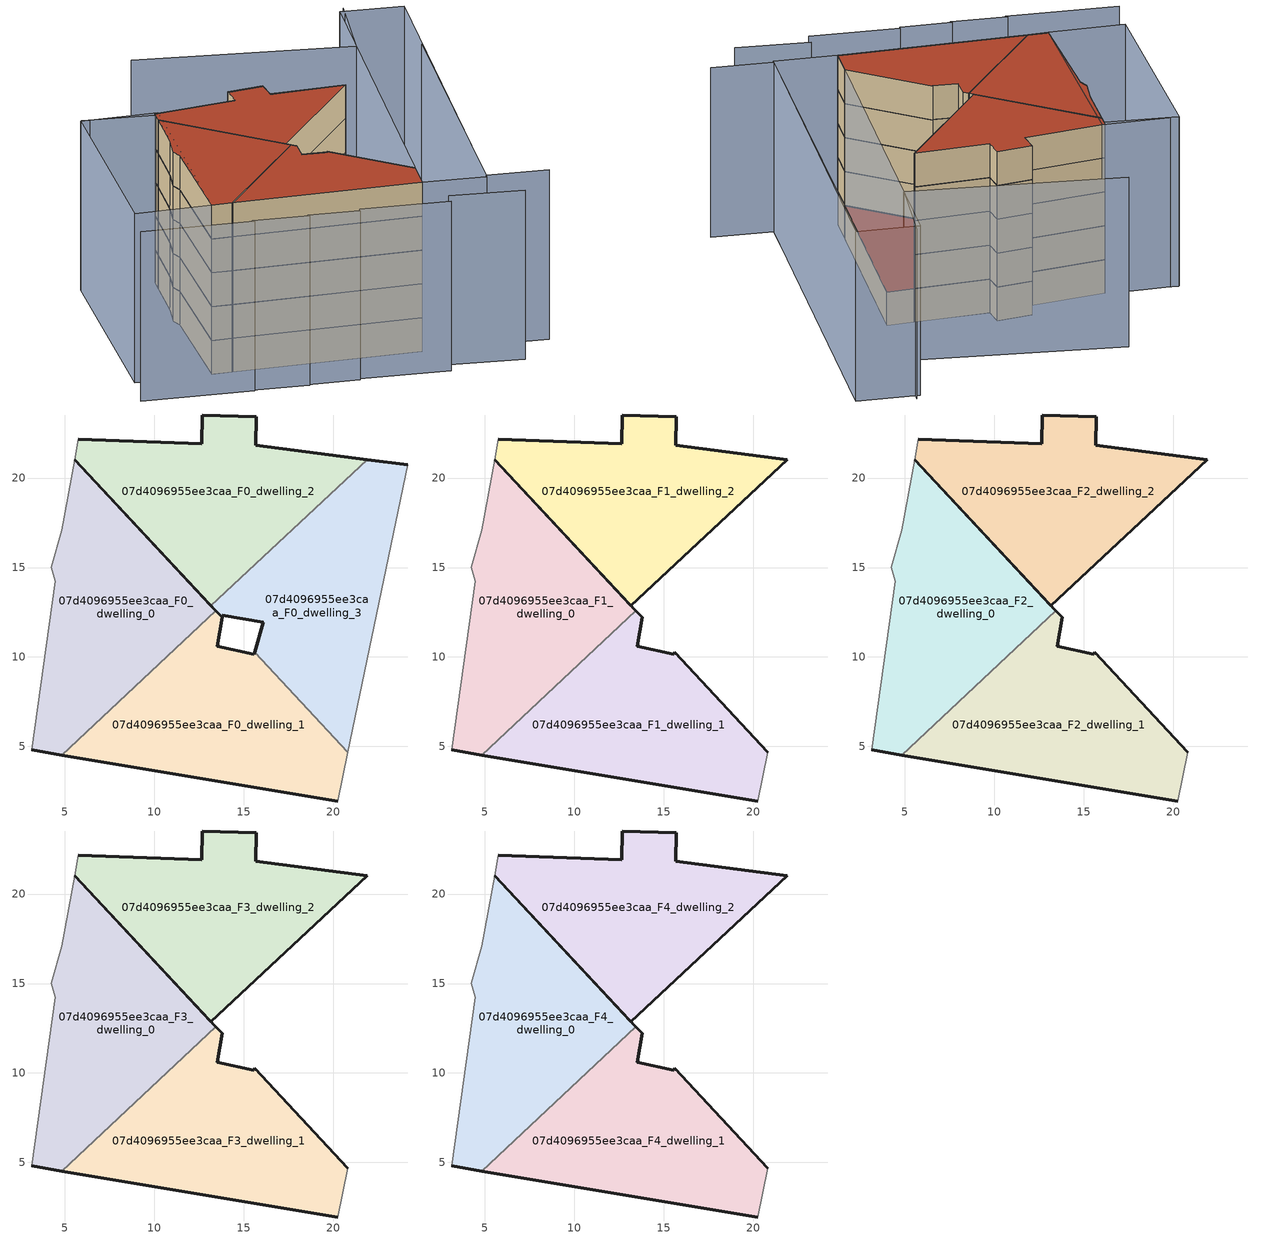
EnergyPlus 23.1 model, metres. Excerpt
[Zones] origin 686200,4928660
07d4096955ee3caa_F0_dwelling_0
 floor ground (EU_floor_Construction): 13.44,12.57 5.54,21.03 4.83,17.08 4.24,15.02 4.45,14.23 3.14,4.8 4.82,4.52 z0
 wall outside (EU_wall_Construction): 4.82,4.52 3.14,4.8 / 5.54,21.03 13.44,12.57 z0:3
 wall to 07d4096955ee3caa_F0_dwelling_1 (EU_wall_Construction): 13.44,12.57 4.82,4.52 z0:3
 wall adiabatic (EU_wall_Construction): 3.14,4.8 4.45,14.23 4.24,15.02 4.83,17.08 5.54,21.03 z0:3
07d4096955ee3caa_F0_dwelling_1
 floor ground (EU_floor_Construction): 20.25,1.95 20.81,4.67 15.59,10.26 15.56,10.15 13.5,10.6 13.78,12.21 13.44,12.57 4.82,4.52 z0
 wall outside (EU_wall_Construction): 20.25,1.95 4.82,4.52 / 13.44,12.57 13.78,12.21 13.5,10.6 15.56,10.15 15.59,10.26 z0:3
 wall to 07d4096955ee3caa_F0_dwelling_3 (EU_wall_Construction): 15.59,10.26 20.81,4.67 z0:3
 wall adiabatic (EU_wall_Construction): 20.81,4.67 20.25,1.95 z0:3
07d4096955ee3caa_F0_dwelling_2
 floor ground (EU_floor_Construction): 21.88,21.02 15.65,21.82 15.7,23.42 12.68,23.52 12.63,21.91 5.75,22.17 5.54,21.03 13.16,12.87 z0
 wall outside (EU_wall_Construction): 13.16,12.87 5.54,21.03 / 5.75,22.17 12.63,21.91 12.68,23.52 15.7,23.42 15.65,21.82 21.88,21.02 z0:3
 wall to 07d4096955ee3caa_F0_dwelling_3 (EU_wall_Construction): 21.88,21.02 13.16,12.87 z0:3
 wall adiabatic (EU_wall_Construction): 5.54,21.03 5.75,22.17 z0:3
07d4096955ee3caa_F0_dwelling_3
 floor ground (EU_floor_Construction): 20.81,4.67 24.16,20.73 21.88,21.02 13.16,12.87 13.78,12.21 13.8,12.34 16.09,11.95 15.59,10.26 z0
 wall outside (EU_wall_Construction): 15.59,10.26 16.09,11.95 13.8,12.34 13.78,12.21 13.16,12.87 / 21.88,21.02 24.16,20.73 z0:3
 wall adiabatic (EU_wall_Construction): 24.16,20.73 20.81,4.67 z0:3
 roof outside (EU_roof_Construction): 24.16,20.73 20.81,4.67 15.59,10.26 16.09,11.95 13.8,12.34 13.78,12.21 13.16,12.87 21.88,21.02 z3
07d4096955ee3caa_F1_dwelling_0
 floor to 07d4096955ee3caa_F0_dwelling_0 (EU_floor_Construction): 13.44,12.57 5.54,21.03 4.83,17.08 4.24,15.02 4.45,14.23 3.14,4.8 4.82,4.52 z3
 wall outside (EU_wall_Construction): 4.82,4.52 3.14,4.8 / 5.54,21.03 13.44,12.57 z3:6
 wall to 07d4096955ee3caa_F1_dwelling_1 (EU_wall_Construction): 13.44,12.57 4.82,4.52 z3:6
 wall adiabatic (EU_wall_Construction): 3.14,4.8 4.45,14.23 4.24,15.02 4.83,17.08 5.54,21.03 z3:6
07d4096955ee3caa_F1_dwelling_1
 floor to 07d4096955ee3caa_F0_dwelling_1 (EU_floor_Construction): 20.25,1.95 20.81,4.67 15.59,10.26 15.56,10.15 13.5,10.6 13.78,12.21 13.44,12.57 4.82,4.52 z3
 wall outside (EU_wall_Construction): 20.25,1.95 4.82,4.52 / 13.44,12.57 13.78,12.21 13.5,10.6 15.56,10.15 15.59,10.26 20.81,4.67 z3:6
 wall adiabatic (EU_wall_Construction): 20.81,4.67 20.25,1.95 z3:6
07d4096955ee3caa_F1_dwelling_2
 floor to 07d4096955ee3caa_F0_dwelling_2 (EU_floor_Construction): 21.88,21.02 15.65,21.82 15.7,23.42 12.68,23.52 12.63,21.91 5.75,22.17 5.54,21.03 13.16,12.87 z3
 wall outside (EU_wall_Construction): 5.75,22.17 12.63,21.91 12.68,23.52 15.7,23.42 15.65,21.82 21.88,21.02 13.16,12.87 5.54,21.03 z3:6
 wall adiabatic (EU_wall_Construction): 5.54,21.03 5.75,22.17 z3:6
07d4096955ee3caa_F2_dwelling_0
 floor to 07d4096955ee3caa_F1_dwelling_0 (EU_floor_Construction): 13.44,12.57 5.54,21.03 4.83,17.08 4.24,15.02 4.45,14.23 3.14,4.8 4.82,4.52 z6
 wall outside (EU_wall_Construction): 4.82,4.52 3.14,4.8 / 5.54,21.03 13.44,12.57 z6:9
 wall to 07d4096955ee3caa_F2_dwelling_1 (EU_wall_Construction): 13.44,12.57 4.82,4.52 z6:9
 wall adiabatic (EU_wall_Construction): 3.14,4.8 4.45,14.23 4.24,15.02 4.83,17.08 5.54,21.03 z6:9
07d4096955ee3caa_F2_dwelling_1
 floor to 07d4096955ee3caa_F1_dwelling_1 (EU_floor_Construction): 20.25,1.95 20.81,4.67 15.59,10.26 15.56,10.15 13.5,10.6 13.78,12.21 13.44,12.57 4.82,4.52 z6
 wall outside (EU_wall_Construction): 20.25,1.95 4.82,4.52 / 13.44,12.57 13.78,12.21 13.5,10.6 15.56,10.15 15.59,10.26 20.81,4.67 z6:9
 wall adiabatic (EU_wall_Construction): 20.81,4.67 20.25,1.95 z6:9
07d4096955ee3caa_F2_dwelling_2
 floor to 07d4096955ee3caa_F1_dwelling_2 (EU_floor_Construction): 21.88,21.02 15.65,21.82 15.7,23.42 12.68,23.52 12.63,21.91 5.75,22.17 5.54,21.03 13.16,12.87 z6
 wall outside (EU_wall_Construction): 5.75,22.17 12.63,21.91 12.68,23.52 15.7,23.42 15.65,21.82 21.88,21.02 13.16,12.87 5.54,21.03 z6:9
 wall adiabatic (EU_wall_Construction): 5.54,21.03 5.75,22.17 z6:9
07d4096955ee3caa_F3_dwelling_0
 floor to 07d4096955ee3caa_F2_dwelling_0 (EU_floor_Construction): 13.44,12.57 5.54,21.03 4.83,17.08 4.24,15.02 4.45,14.23 3.14,4.8 4.82,4.52 z9
 wall outside (EU_wall_Construction): 4.82,4.52 3.14,4.8 / 5.54,21.03 13.44,12.57 z9:12
 wall to 07d4096955ee3caa_F3_dwelling_1 (EU_wall_Construction): 13.44,12.57 4.82,4.52 z9:12
 wall adiabatic (EU_wall_Construction): 3.14,4.8 4.45,14.23 4.24,15.02 4.83,17.08 5.54,21.03 z9:12
07d4096955ee3caa_F3_dwelling_1
 floor to 07d4096955ee3caa_F2_dwelling_1 (EU_floor_Construction): 20.25,1.95 20.81,4.67 15.59,10.26 15.56,10.15 13.5,10.6 13.78,12.21 13.44,12.57 4.82,4.52 z9
 wall outside (EU_wall_Construction): 20.25,1.95 4.82,4.52 / 13.44,12.57 13.78,12.21 13.5,10.6 15.56,10.15 15.59,10.26 20.81,4.67 z9:12
 wall adiabatic (EU_wall_Construction): 20.81,4.67 20.25,1.95 z9:12
07d4096955ee3caa_F3_dwelling_2
 floor to 07d4096955ee3caa_F2_dwelling_2 (EU_floor_Construction): 21.88,21.02 15.65,21.82 15.7,23.42 12.68,23.52 12.63,21.91 5.75,22.17 5.54,21.03 13.16,12.87 z9
 wall outside (EU_wall_Construction): 5.75,22.17 12.63,21.91 12.68,23.52 15.7,23.42 15.65,21.82 21.88,21.02 13.16,12.87 5.54,21.03 z9:12
 wall adiabatic (EU_wall_Construction): 5.54,21.03 5.75,22.17 z9:12
07d4096955ee3caa_F4_dwelling_0
 floor to 07d4096955ee3caa_F3_dwelling_0 (EU_floor_Construction): 13.44,12.57 5.54,21.03 4.83,17.08 4.24,15.02 4.45,14.23 3.14,4.8 4.82,4.52 z12
 wall outside (EU_wall_Construction): 4.82,4.52 3.14,4.8 / 5.54,21.03 13.44,12.57 z12:15
 wall to 07d4096955ee3caa_F4_dwelling_1 (EU_wall_Construction): 13.44,12.57 4.82,4.52 z12:15
 wall adiabatic (EU_wall_Construction): 3.14,4.8 4.45,14.23 4.24,15.02 4.83,17.08 5.54,21.03 z12:15
 roof outside (EU_roof_Construction): 5.54,21.03 13.44,12.57 4.82,4.52 3.14,4.8 4.45,14.23 4.24,15.02 4.83,17.08 z15
07d4096955ee3caa_F4_dwelling_1
 floor to 07d4096955ee3caa_F3_dwelling_1 (EU_floor_Construction): 20.25,1.95 20.81,4.67 15.59,10.26 15.56,10.15 13.5,10.6 13.78,12.21 13.44,12.57 4.82,4.52 z12
 wall outside (EU_wall_Construction): 20.25,1.95 4.82,4.52 / 13.44,12.57 13.78,12.21 13.5,10.6 15.56,10.15 15.59,10.26 20.81,4.67 z12:15
 wall adiabatic (EU_wall_Construction): 20.81,4.67 20.25,1.95 z12:15
 roof outside (EU_roof_Construction): 15.59,10.26 20.81,4.67 20.25,1.95 4.82,4.52 13.44,12.57 13.78,12.21 13.5,10.6 15.56,10.15 z15
07d4096955ee3caa_F4_dwelling_2
 floor to 07d4096955ee3caa_F3_dwelling_2 (EU_floor_Construction): 21.88,21.02 15.65,21.82 15.7,23.42 12.68,23.52 12.63,21.91 5.75,22.17 5.54,21.03 13.16,12.87 z12
 wall outside (EU_wall_Construction): 5.75,22.17 12.63,21.91 12.68,23.52 15.7,23.42 15.65,21.82 21.88,21.02 13.16,12.87 5.54,21.03 z12:15
 wall adiabatic (EU_wall_Construction): 5.54,21.03 5.75,22.17 z12:15
 roof outside (EU_roof_Construction): 21.88,21.02 13.16,12.87 5.54,21.03 5.75,22.17 12.63,21.91 12.68,23.52 15.7,23.42 15.65,21.82 z15
shading: 4.93,0.86 9.52,-0.13 / 21.22,-1.15 27.23,-2.65 / 13.68,-0.61 20.96,-2.19 / 9.41,0.05 13.63,-0.87 / -4.04,2.58 5.08,0.67 / 30.49,0.06 25.45,1.09 / 25.45,1.09 30.42,25.41 / 5.68,21.88 -0.17,23.32 / 27.36,34.04 25.51,27.21 / 25.51,27.21 7.97,31.96 / 3.14,4.8 -3.13,5.84 / -3.13,5.84 -0.24,23.28 / -0.24,23.28 6.03,22.24 / 6.03,22.24 3.14,4.8 / 20.25,1.95 26.83,33.56 / 26.83,33.56 31.98,32.49 / 31.98,32.49 25.4,0.88 / 25.4,0.88 20.25,1.95 z0:15
[Building]
EU S2 Campaign: North Axis=0; Terrain=City; Solar Distribution=FullExterior
[Site:Location]
Bologna: Latitude=44.5; Longitude=11.25; Time Zone=1; Elevation=37
[SizingPeriod:WeatherFileDays]
AnnualSizingPeriod: Begin Month=1; Begin Day of Month=1; End Month=12; End Day of Month=31; Day of Week for Start Day=Monday; Use Weather File Daylight Saving Period=No; Use Weather File Rain and Snow Indicators=No
[MATERIAL]
EU_InternalMass_Material: Roughness=MediumRough; Thickness=0.1; Conductivity=1; Density=1800; Specific Heat=900; Thermal Absorptance=0.9; Solar Absorptance=0.7; Visible Absorptance=0.7
[MATERIAL:NOMASS] Roughness=MediumRough; Thermal Absorptance=0.9; Solar Absorptance=0.7; Visible Absorptance=0.7
Name | Thermal Resistance
EU_wall_NoMass | 0.905828
EU_roof_NoMass | 0.37593
EU_floor_NoMass | 0.67114
[CONSTRUCTION]
EU_wall_Construction: EU_wall_NoMass
EU_roof_Construction: EU_roof_NoMass
EU_floor_Construction: EU_floor_NoMass
EU_InternalMass_Construction: EU_InternalMass_Material
[ZONE] Type=1; Multiplier=1; Ceiling Height=autocalculate; Floor Area=autocalculate; Part of Total Floor Area=Yes
Name | Volume
07d4096955ee3caa_F0_dwelling_0; 07d4096955ee3caa_F1_dwelling_0; 07d4096955ee3caa_F2_dwelling_0; 07d4096955ee3caa_F3_dwelling_0; 07d4096955ee3caa_F4_dwelling_0 | 250.761
07d4096955ee3caa_F0_dwelling_1; 07d4096955ee3caa_F1_dwelling_1; 07d4096955ee3caa_F2_dwelling_1; 07d4096955ee3caa_F3_dwelling_1; 07d4096955ee3caa_F4_dwelling_1 | 250.766
07d4096955ee3caa_F0_dwelling_2; 07d4096955ee3caa_F1_dwelling_2; 07d4096955ee3caa_F2_dwelling_2; 07d4096955ee3caa_F3_dwelling_2; 07d4096955ee3caa_F4_dwelling_2 | 250.777
07d4096955ee3caa_F0_dwelling_3 | 250.764
[INTERNALMASS] Construction=EU_InternalMass_Construction
Name | Zone or ZoneList | Surface Area
07d4096955ee3caa_F0_dwelling_0_EU_InternalMass | 07d4096955ee3caa_F0_dwelling_0 | 83.5871
07d4096955ee3caa_F0_dwelling_1_EU_InternalMass | 07d4096955ee3caa_F0_dwelling_1 | 83.5888
07d4096955ee3caa_F0_dwelling_2_EU_InternalMass | 07d4096955ee3caa_F0_dwelling_2 | 83.5924
07d4096955ee3caa_F0_dwelling_3_EU_InternalMass | 07d4096955ee3caa_F0_dwelling_3 | 83.5875
07d4096955ee3caa_F1_dwelling_0_EU_InternalMass | 07d4096955ee3caa_F1_dwelling_0 | 111.691
07d4096955ee3caa_F1_dwelling_1_EU_InternalMass | 07d4096955ee3caa_F1_dwelling_1 | 111.216
07d4096955ee3caa_F1_dwelling_2_EU_InternalMass | 07d4096955ee3caa_F1_dwelling_2 | 111.449
07d4096955ee3caa_F2_dwelling_0_EU_InternalMass | 07d4096955ee3caa_F2_dwelling_0 | 111.691
07d4096955ee3caa_F2_dwelling_1_EU_InternalMass | 07d4096955ee3caa_F2_dwelling_1 | 111.216
07d4096955ee3caa_F2_dwelling_2_EU_InternalMass | 07d4096955ee3caa_F2_dwelling_2 | 111.449
07d4096955ee3caa_F3_dwelling_0_EU_InternalMass | 07d4096955ee3caa_F3_dwelling_0 | 111.691
07d4096955ee3caa_F3_dwelling_1_EU_InternalMass | 07d4096955ee3caa_F3_dwelling_1 | 111.216
07d4096955ee3caa_F3_dwelling_2_EU_InternalMass | 07d4096955ee3caa_F3_dwelling_2 | 111.449
07d4096955ee3caa_F4_dwelling_0_EU_InternalMass | 07d4096955ee3caa_F4_dwelling_0 | 111.691
07d4096955ee3caa_F4_dwelling_1_EU_InternalMass | 07d4096955ee3caa_F4_dwelling_1 | 111.216
07d4096955ee3caa_F4_dwelling_2_EU_InternalMass | 07d4096955ee3caa_F4_dwelling_2 | 111.449
[OTHEREQUIPMENT] Fuel Type=Electricity; Design Level Calculation Method=Watts/Area; Power per Zone Floor Area=1; Fraction Latent=0; Fraction Radiant=0; Fraction Lost=0; Carbon Dioxide Generation Rate=0; EndUse Subcategory=EU_Step8_InternalGains
Name | Zone or ZoneList or Space or SpaceList | Schedule
EU_Step8_InternalGain_07d4096955ee3caa_F0_dwelling_0_f000 | 07d4096955ee3caa_F0_dwelling_0 | EU_Step8_GainSchedule_07d4096955ee3caa_F0_dwelling_0_f000
EU_Step8_InternalGain_07d4096955ee3caa_F0_dwelling_1_f000 | 07d4096955ee3caa_F0_dwelling_1 | EU_Step8_GainSchedule_07d4096955ee3caa_F0_dwelling_1_f000
EU_Step8_InternalGain_07d4096955ee3caa_F0_dwelling_2_f000 | 07d4096955ee3caa_F0_dwelling_2 | EU_Step8_GainSchedule_07d4096955ee3caa_F0_dwelling_2_f000
EU_Step8_InternalGain_07d4096955ee3caa_F0_dwelling_3_f000 | 07d4096955ee3caa_F0_dwelling_3 | EU_Step8_GainSchedule_07d4096955ee3caa_F0_dwelling_3_f000
EU_Step8_InternalGain_07d4096955ee3caa_F1_dwelling_0_f000 | 07d4096955ee3caa_F1_dwelling_0 | EU_Step8_GainSchedule_07d4096955ee3caa_F1_dwelling_0_f000
EU_Step8_InternalGain_07d4096955ee3caa_F1_dwelling_1_f000 | 07d4096955ee3caa_F1_dwelling_1 | EU_Step8_GainSchedule_07d4096955ee3caa_F1_dwelling_1_f000
EU_Step8_InternalGain_07d4096955ee3caa_F1_dwelling_2_f000 | 07d4096955ee3caa_F1_dwelling_2 | EU_Step8_GainSchedule_07d4096955ee3caa_F1_dwelling_2_f000
EU_Step8_InternalGain_07d4096955ee3caa_F2_dwelling_0_f000 | 07d4096955ee3caa_F2_dwelling_0 | EU_Step8_GainSchedule_07d4096955ee3caa_F2_dwelling_0_f000
EU_Step8_InternalGain_07d4096955ee3caa_F2_dwelling_1_f000 | 07d4096955ee3caa_F2_dwelling_1 | EU_Step8_GainSchedule_07d4096955ee3caa_F2_dwelling_1_f000
EU_Step8_InternalGain_07d4096955ee3caa_F2_dwelling_2_f000 | 07d4096955ee3caa_F2_dwelling_2 | EU_Step8_GainSchedule_07d4096955ee3caa_F2_dwelling_2_f000
EU_Step8_InternalGain_07d4096955ee3caa_F3_dwelling_0_f000 | 07d4096955ee3caa_F3_dwelling_0 | EU_Step8_GainSchedule_07d4096955ee3caa_F3_dwelling_0_f000
EU_Step8_InternalGain_07d4096955ee3caa_F3_dwelling_1_f000 | 07d4096955ee3caa_F3_dwelling_1 | EU_Step8_GainSchedule_07d4096955ee3caa_F3_dwelling_1_f000
EU_Step8_InternalGain_07d4096955ee3caa_F3_dwelling_2_f000 | 07d4096955ee3caa_F3_dwelling_2 | EU_Step8_GainSchedule_07d4096955ee3caa_F3_dwelling_2_f000
EU_Step8_InternalGain_07d4096955ee3caa_F4_dwelling_0_f000 | 07d4096955ee3caa_F4_dwelling_0 | EU_Step8_GainSchedule_07d4096955ee3caa_F4_dwelling_0_f000
EU_Step8_InternalGain_07d4096955ee3caa_F4_dwelling_1_f000 | 07d4096955ee3caa_F4_dwelling_1 | EU_Step8_GainSchedule_07d4096955ee3caa_F4_dwelling_1_f000
EU_Step8_InternalGain_07d4096955ee3caa_F4_dwelling_2_f000 | 07d4096955ee3caa_F4_dwelling_2 | EU_Step8_GainSchedule_07d4096955ee3caa_F4_dwelling_2_f000
[ZONEVENTILATION:DESIGNFLOWRATE] Schedule=EU_AlwaysOn; Design Flow Rate Calculation Method=AirChanges/Hour; Air Changes per Hour=0.73129; Ventilation Type=Natural; Fan Pressure Rise=0; Fan Total Efficiency=1; Constant Term Coefficient=1; Temperature Term Coefficient=0; Velocity Term Coefficient=0; Velocity Squared Term Coefficient=0; Minimum Indoor Temperature=-100; Maximum Indoor Temperature=100; Delta Temperature=-100; Minimum Outdoor Temperature=-100; Maximum Outdoor Temperature=100; Maximum Wind Speed=40
Name | Zone or ZoneList or Space or SpaceList
EU_ConstantAir_07d4096955ee3caa_F0_dwelling_0 | 07d4096955ee3caa_F0_dwelling_0
EU_ConstantAir_07d4096955ee3caa_F0_dwelling_1 | 07d4096955ee3caa_F0_dwelling_1
EU_ConstantAir_07d4096955ee3caa_F0_dwelling_2 | 07d4096955ee3caa_F0_dwelling_2
EU_ConstantAir_07d4096955ee3caa_F0_dwelling_3 | 07d4096955ee3caa_F0_dwelling_3
EU_ConstantAir_07d4096955ee3caa_F1_dwelling_0 | 07d4096955ee3caa_F1_dwelling_0
EU_ConstantAir_07d4096955ee3caa_F1_dwelling_1 | 07d4096955ee3caa_F1_dwelling_1
EU_ConstantAir_07d4096955ee3caa_F1_dwelling_2 | 07d4096955ee3caa_F1_dwelling_2
EU_ConstantAir_07d4096955ee3caa_F2_dwelling_0 | 07d4096955ee3caa_F2_dwelling_0
EU_ConstantAir_07d4096955ee3caa_F2_dwelling_1 | 07d4096955ee3caa_F2_dwelling_1
EU_ConstantAir_07d4096955ee3caa_F2_dwelling_2 | 07d4096955ee3caa_F2_dwelling_2
EU_ConstantAir_07d4096955ee3caa_F3_dwelling_0 | 07d4096955ee3caa_F3_dwelling_0
EU_ConstantAir_07d4096955ee3caa_F3_dwelling_1 | 07d4096955ee3caa_F3_dwelling_1
EU_ConstantAir_07d4096955ee3caa_F3_dwelling_2 | 07d4096955ee3caa_F3_dwelling_2
EU_ConstantAir_07d4096955ee3caa_F4_dwelling_0 | 07d4096955ee3caa_F4_dwelling_0
EU_ConstantAir_07d4096955ee3caa_F4_dwelling_1 | 07d4096955ee3caa_F4_dwelling_1
EU_ConstantAir_07d4096955ee3caa_F4_dwelling_2 | 07d4096955ee3caa_F4_dwelling_2
[HVACTEMPLATE:THERMOSTAT] Constant Heating Setpoint=20; Constant Cooling Setpoint=50
EU_HeatOnly_07d4096955ee3caa_F0_dwelling_0; EU_HeatOnly_07d4096955ee3caa_F0_dwelling_1; EU_HeatOnly_07d4096955ee3caa_F0_dwelling_2; EU_HeatOnly_07d4096955ee3caa_F0_dwelling_3; EU_HeatOnly_07d4096955ee3caa_F1_dwelling_0; EU_HeatOnly_07d4096955ee3caa_F1_dwelling_1; EU_HeatOnly_07d4096955ee3caa_F1_dwelling_2; EU_HeatOnly_07d4096955ee3caa_F2_dwelling_0; EU_HeatOnly_07d4096955ee3caa_F2_dwelling_1; EU_HeatOnly_07d4096955ee3caa_F2_dwelling_2; EU_HeatOnly_07d4096955ee3caa_F3_dwelling_0; EU_HeatOnly_07d4096955ee3caa_F3_dwelling_1; EU_HeatOnly_07d4096955ee3caa_F3_dwelling_2; EU_HeatOnly_07d4096955ee3caa_F4_dwelling_0; EU_HeatOnly_07d4096955ee3caa_F4_dwelling_1; EU_HeatOnly_07d4096955ee3caa_F4_dwelling_2
[HVACTEMPLATE:ZONE:IDEALLOADSAIRSYSTEM] System Availability Schedule=EU_AlwaysOn; Maximum Heating Supply Air Temperature=50; Minimum Cooling Supply Air Temperature=13; Maximum Heating Supply Air Humidity Ratio=0.0156; Minimum Cooling Supply Air Humidity Ratio=0.0077; Heating Limit=NoLimit; Cooling Limit=NoLimit; Heating Availability Schedule=EU_AlwaysOn; Cooling Availability Schedule=EU_CoolingOff; Dehumidification Control Type=ConstantSensibleHeatRatio; Cooling Sensible Heat Ratio=0.7; Dehumidification Setpoint=60; Humidification Control Type=None; Humidification Setpoint=30; Outdoor Air Method=None; Outdoor Air Flow Rate per Person=0.00944; Outdoor Air Flow Rate per Zone Floor Area=0; Outdoor Air Flow Rate per Zone=0; Demand Controlled Ventilation Type=None; Outdoor Air Economizer Type=NoEconomizer; Heat Recovery Type=None; Sensible Heat Recovery Effectiveness=0.7; Latent Heat Recovery Effectiveness=0.65
Name | Template Thermostat
07d4096955ee3caa_F0_dwelling_0 | EU_HeatOnly_07d4096955ee3caa_F0_dwelling_0
07d4096955ee3caa_F0_dwelling_1 | EU_HeatOnly_07d4096955ee3caa_F0_dwelling_1
07d4096955ee3caa_F0_dwelling_2 | EU_HeatOnly_07d4096955ee3caa_F0_dwelling_2
07d4096955ee3caa_F0_dwelling_3 | EU_HeatOnly_07d4096955ee3caa_F0_dwelling_3
07d4096955ee3caa_F1_dwelling_0 | EU_HeatOnly_07d4096955ee3caa_F1_dwelling_0
07d4096955ee3caa_F1_dwelling_1 | EU_HeatOnly_07d4096955ee3caa_F1_dwelling_1
07d4096955ee3caa_F1_dwelling_2 | EU_HeatOnly_07d4096955ee3caa_F1_dwelling_2
07d4096955ee3caa_F2_dwelling_0 | EU_HeatOnly_07d4096955ee3caa_F2_dwelling_0
07d4096955ee3caa_F2_dwelling_1 | EU_HeatOnly_07d4096955ee3caa_F2_dwelling_1
07d4096955ee3caa_F2_dwelling_2 | EU_HeatOnly_07d4096955ee3caa_F2_dwelling_2
07d4096955ee3caa_F3_dwelling_0 | EU_HeatOnly_07d4096955ee3caa_F3_dwelling_0
07d4096955ee3caa_F3_dwelling_1 | EU_HeatOnly_07d4096955ee3caa_F3_dwelling_1
07d4096955ee3caa_F3_dwelling_2 | EU_HeatOnly_07d4096955ee3caa_F3_dwelling_2
07d4096955ee3caa_F4_dwelling_0 | EU_HeatOnly_07d4096955ee3caa_F4_dwelling_0
07d4096955ee3caa_F4_dwelling_1 | EU_HeatOnly_07d4096955ee3caa_F4_dwelling_1
07d4096955ee3caa_F4_dwelling_2 | EU_HeatOnly_07d4096955ee3caa_F4_dwelling_2
[SIZING:ZONE] Zone Cooling Design Supply Air Temperature Input Method=SupplyAirTemperature; Zone Cooling Design Supply Air Temperature=13; Zone Heating Design Supply Air Temperature Input Method=SupplyAirTemperature; Zone Heating Design Supply Air Temperature=50; Zone Cooling Design Supply Air Humidity Ratio=0.008; Zone Heating Design Supply Air Humidity Ratio=0.008; Cooling Design Air Flow Method=DesignDay; Cooling Design Air Flow Rate=0; Cooling Minimum Air Flow per Zone Floor Area=0.000762; Cooling Minimum Air Flow=0; Cooling Minimum Air Flow Fraction=0.2; Heating Design Air Flow Method=DesignDay; Heating Design Air Flow Rate=0; Heating Maximum Air Flow per Zone Floor Area=0.002032; Heating Maximum Air Flow=0.141576; Heating Maximum Air Flow Fraction=0.3; Account for Dedicated Outdoor Air System=No; Dedicated Outdoor Air System Control Strategy=NeutralSupplyAir; Dedicated Outdoor Air Low Setpoint Temperature for Design=autosize; Dedicated Outdoor Air High Setpoint Temperature for Design=autosize; Zone Load Sizing Method=Sensible Load Only No Latent Load; Zone Latent Cooling Design Supply Air Humidity Ratio Input Method=HumidityRatioDifference; Zone Cooling Design Supply Air Humidity Ratio Difference=0.005; Zone Latent Heating Design Supply Air Humidity Ratio Input Method=HumidityRatioDifference; Zone Humidification Design Supply Air Humidity Ratio Difference=0.005
07d4096955ee3caa_F0_dwelling_0; 07d4096955ee3caa_F0_dwelling_1; 07d4096955ee3caa_F0_dwelling_2; 07d4096955ee3caa_F0_dwelling_3; 07d4096955ee3caa_F1_dwelling_0; 07d4096955ee3caa_F1_dwelling_1; 07d4096955ee3caa_F1_dwelling_2; 07d4096955ee3caa_F2_dwelling_0; 07d4096955ee3caa_F2_dwelling_1; 07d4096955ee3caa_F2_dwelling_2; 07d4096955ee3caa_F3_dwelling_0; 07d4096955ee3caa_F3_dwelling_1; 07d4096955ee3caa_F3_dwelling_2; 07d4096955ee3caa_F4_dwelling_0; 07d4096955ee3caa_F4_dwelling_1; 07d4096955ee3caa_F4_dwelling_2
[SCHEDULE:CONSTANT]
Name | Hourly Value
EU_AlwaysOn | 1
EU_CoolingOff | 0
[SCHEDULE:FILE] Column Number=1; Rows to Skip at Top=0; Number of Hours of Data=8760; Column Separator=Comma; Interpolate to Timestep=No; Minutes per Item=60; Adjust Schedule for Daylight Savings=Yes
Name | File
EU_Step8_GainSchedule_07d4096955ee3caa_F0_dwelling_0_f000 | ../../schedules/07d4096955ee3caa/07d4096955ee3caa_F0_dwelling_0_f000_gain.csv
EU_Step8_GainSchedule_07d4096955ee3caa_F0_dwelling_1_f000 | ../../schedules/07d4096955ee3caa/07d4096955ee3caa_F0_dwelling_1_f000_gain.csv
EU_Step8_GainSchedule_07d4096955ee3caa_F0_dwelling_2_f000 | ../../schedules/07d4096955ee3caa/07d4096955ee3caa_F0_dwelling_2_f000_gain.csv
EU_Step8_GainSchedule_07d4096955ee3caa_F0_dwelling_3_f000 | ../../schedules/07d4096955ee3caa/07d4096955ee3caa_F0_dwelling_3_f000_gain.csv
EU_Step8_GainSchedule_07d4096955ee3caa_F1_dwelling_0_f000 | ../../schedules/07d4096955ee3caa/07d4096955ee3caa_F1_dwelling_0_f000_gain.csv
EU_Step8_GainSchedule_07d4096955ee3caa_F1_dwelling_1_f000 | ../../schedules/07d4096955ee3caa/07d4096955ee3caa_F1_dwelling_1_f000_gain.csv
EU_Step8_GainSchedule_07d4096955ee3caa_F1_dwelling_2_f000 | ../../schedules/07d4096955ee3caa/07d4096955ee3caa_F1_dwelling_2_f000_gain.csv
EU_Step8_GainSchedule_07d4096955ee3caa_F2_dwelling_0_f000 | ../../schedules/07d4096955ee3caa/07d4096955ee3caa_F2_dwelling_0_f000_gain.csv
EU_Step8_GainSchedule_07d4096955ee3caa_F2_dwelling_1_f000 | ../../schedules/07d4096955ee3caa/07d4096955ee3caa_F2_dwelling_1_f000_gain.csv
EU_Step8_GainSchedule_07d4096955ee3caa_F2_dwelling_2_f000 | ../../schedules/07d4096955ee3caa/07d4096955ee3caa_F2_dwelling_2_f000_gain.csv
EU_Step8_GainSchedule_07d4096955ee3caa_F3_dwelling_0_f000 | ../../schedules/07d4096955ee3caa/07d4096955ee3caa_F3_dwelling_0_f000_gain.csv
EU_Step8_GainSchedule_07d4096955ee3caa_F3_dwelling_1_f000 | ../../schedules/07d4096955ee3caa/07d4096955ee3caa_F3_dwelling_1_f000_gain.csv
EU_Step8_GainSchedule_07d4096955ee3caa_F3_dwelling_2_f000 | ../../schedules/07d4096955ee3caa/07d4096955ee3caa_F3_dwelling_2_f000_gain.csv
EU_Step8_GainSchedule_07d4096955ee3caa_F4_dwelling_0_f000 | ../../schedules/07d4096955ee3caa/07d4096955ee3caa_F4_dwelling_0_f000_gain.csv
EU_Step8_GainSchedule_07d4096955ee3caa_F4_dwelling_1_f000 | ../../schedules/07d4096955ee3caa/07d4096955ee3caa_F4_dwelling_1_f000_gain.csv
EU_Step8_GainSchedule_07d4096955ee3caa_F4_dwelling_2_f000 | ../../schedules/07d4096955ee3caa/07d4096955ee3caa_F4_dwelling_2_f000_gain.csv
